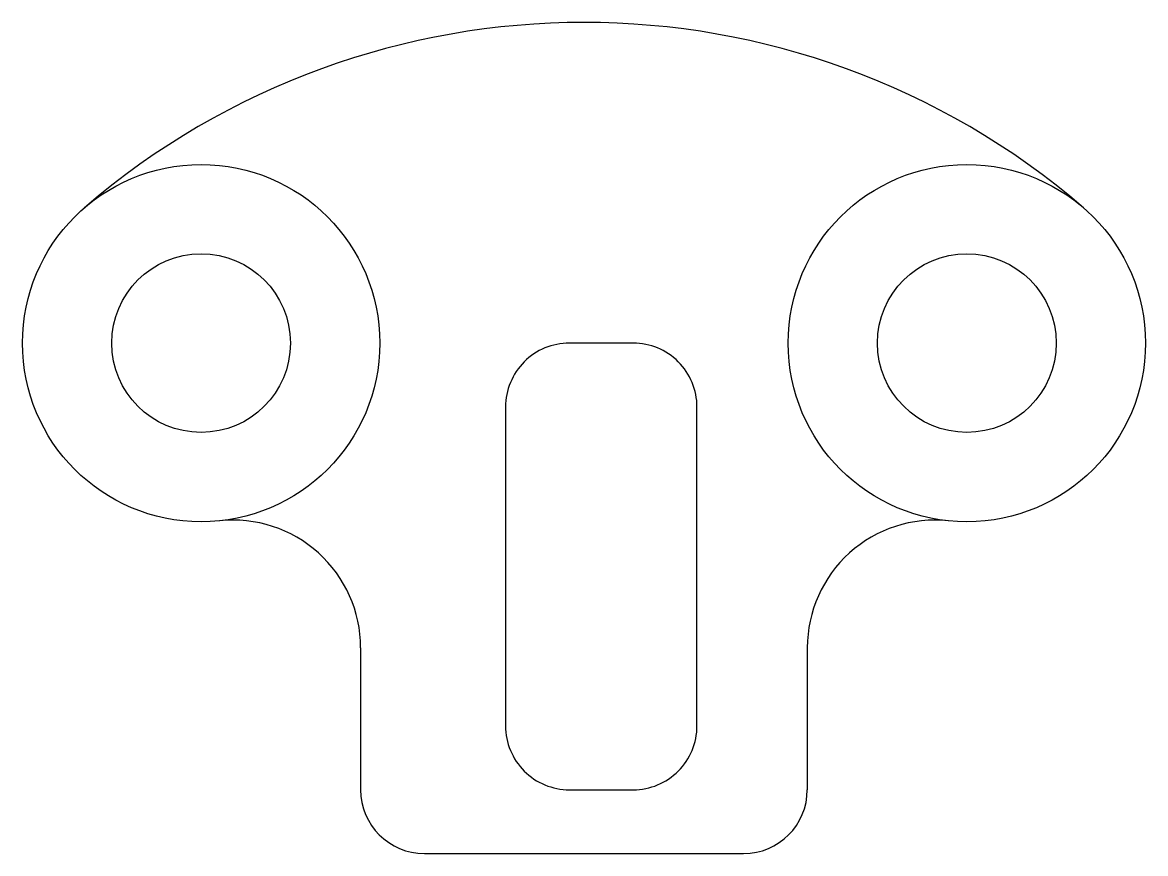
# Model space of a CAD drawing. Header units: metres. Extents: x 34.5 to 52.1, y 54.5 to 67.5.
import ezdxf

# ---------------------------------------------------------------- set-up
doc = ezdxf.new("R2010")
doc.units = ezdxf.units.M
doc.header["$MEASUREMENT"] = 0

msp = doc.modelspace()

# ---------------------------------------------------------------- linework, layer by layer
for p, q in [((39.803, 57.702), (39.803, 55.476)), ((46.803, 57.702), (46.803, 55.476)), ((40.803, 54.476), (45.803, 54.476))]:
    msp.add_line(p, q)
msp.add_lwpolyline([(43.074, 55.476), (44.074, 55.476, 0.414214), (45.074, 56.476), (45.074, 61.476, 0.414214), (44.074, 62.476), (43.074, 62.476, 0.414214), (42.074, 61.476), (42.074, 56.476, 0.414214)], format="xyb", close=True)
for centre, radius in [((37.303, 62.476), 2.8), ((49.303, 62.476), 2.8), ((37.303, 62.476), 1.4), ((49.303, 62.476), 1.4)]:
    msp.add_circle(centre, radius)
for centre, radius, start, end in [((43.303, 55.502), 12, 49.2943, 130.7057), ((37.803, 57.702), 2, 0, 95.9792), ((48.803, 57.702), 2, 84.0208, 180), ((40.803, 55.476), 1, 180, 270), ((45.803, 55.476), 1, 270, 0)]:
    msp.add_arc(centre, radius, start, end)

doc.saveas('drawing.dxf')
